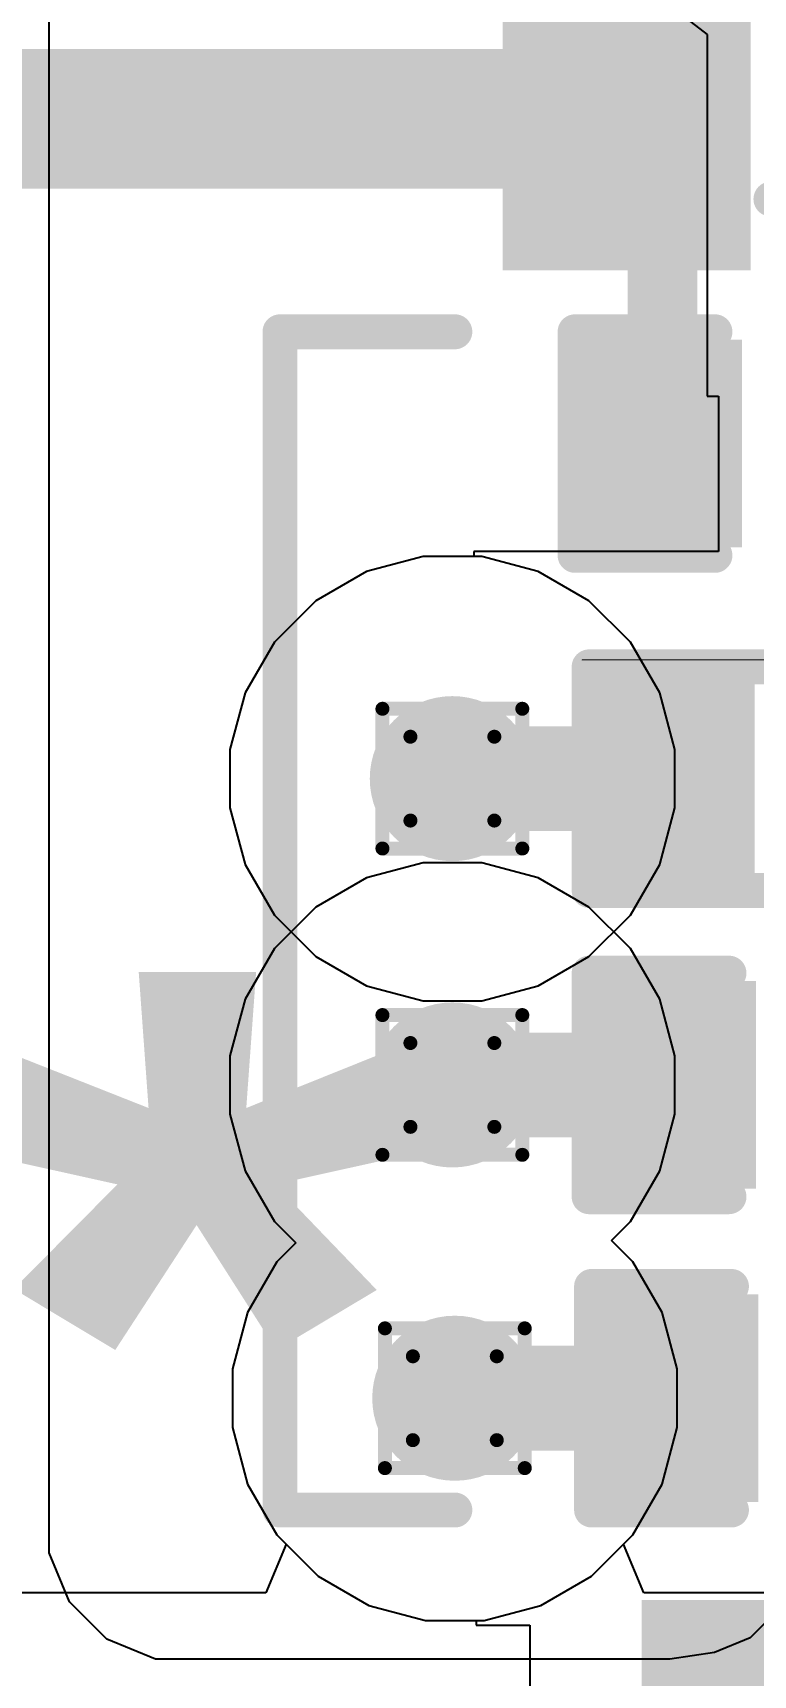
# Model space of a CAD drawing. Header units: inches. Extents: x -5 to 230, y -4 to 159.
# Drawn here: x 14.47 to 17.09, y 29.84 to 35.81 of the extents above; entities that cross this region are included whole.
import ezdxf

# ---------------------------------------------------------------- set-up
doc = ezdxf.new("R2010")
doc.units = ezdxf.units.IN
for name, color, linetype in [('Bottom Layer', 5, 'Continuous'), ('Drill Drawing', 1, 'Continuous'), ('Layer 1', 16, 'Continuous'), ('Layer 2', 76, 'Continuous'), ('Top Layer', 1, 'Continuous'), ('Top Overlay', 2, 'Continuous'), ('Top Paste', 8, 'Continuous'), ('Top Solder', 216, 'Continuous'), ('Via Holes', 16, 'Continuous')]:
    doc.layers.add(name, color=color, linetype=linetype)
doc.styles.add('Arial Black_Bold', font='', dxfattribs={"height": 0.2})
doc.styles.get('Arial Black_Bold').set_extended_font_data('Arial Black', bold=True)

# ---------------------------------------------------------------- blocks, each defined once
blk = doc.blocks.new('SMD2016_4P_48')
at = {"layer": 'Top Layer'}
for points in [[(-1.25, 0.1999), (-1.25, 0.9999), (-0.2501, 0.9999), (-0.2501, 0.1999)], [(0.2501, 0.2), (0.2501, 1), (1.2501, 1), (1.2501, 0.2)], [(-1.2499, -1), (-1.2499, -0.2), (-0.2499, -0.2), (-0.2499, -1)], [(0.2501, -0.9999), (0.2501, -0.1999), (1.2501, -0.1999), (1.2501, -0.9999)]]:
    blk.add_hatch(color=1, dxfattribs=at).paths.add_polyline_path(points)
at = {"layer": 'Top Paste'}
for points in [[(-1.25, 0.1999), (-1.25, 0.9999), (-0.2501, 0.9999), (-0.2501, 0.1999)], [(0.2501, 0.2), (0.2501, 1), (1.2501, 1), (1.2501, 0.2)], [(-1.2499, -1), (-1.2499, -0.2), (-0.2499, -0.2), (-0.2499, -1)], [(0.2501, -0.9999), (0.2501, -0.1999), (1.2501, -0.1999), (1.2501, -0.9999)]]:
    blk.add_hatch(color=8, dxfattribs=at).paths.add_polyline_path(points)
at = {"layer": 'Top Solder'}
for points in [[(-1.3008, 0.1491), (-1.3008, 1.0507), (-0.1993, 1.0507), (-0.1993, 0.1491)], [(0.1993, 0.1492), (0.1993, 1.0508), (1.3009, 1.0508), (1.3009, 0.1492)], [(-1.3007, -1.0508), (-1.3007, -0.1492), (-0.1991, -0.1492), (-0.1991, -1.0508)], [(0.1993, -1.0507), (0.1993, -0.1491), (1.3009, -0.1491), (1.3009, -1.0507)]]:
    blk.add_hatch(color=216, dxfattribs=at).paths.add_polyline_path(points)
at = {"layer": 'Top Overlay'}
for points in [[(0.127, 0.8382, 0.127, 0.127, 0), (-0.127, 0.8382, 0.127, 0.127, 0)], [(-1.0414, -0.0762, 0.127, 0.127, 0), (-1.0414, 0.0762, 0.127, 0.127, 0)], [(1.0414, -0.076, 0.127, 0.127, 0), (1.0414, 0.0764, 0.127, 0.127, 0)], [(-1.3487, -0.5588, 0.127, 0.127, 0), (-1.4249, -0.4826, 0.127, 0.127, 0)], [(-1.4249, -0.635, 0.127, 0.127, 0), (-1.4249, -0.4826, 0.127, 0.127, 0)], [(-1.4249, -0.635, 0.127, 0.127, 0), (-1.3487, -0.5588, 0.127, 0.127, 0)], [(0.1271, -0.8384, 0.127, 0.127, 0), (-0.1269, -0.8384, 0.127, 0.127, 0)]]:
    blk.add_lwpolyline(points, format="xyseb", dxfattribs=at)
for points in [[(-0.1588, 0.8382, 0.0635, 0.0635, 1), (-0.0952, 0.8382, 0.0635, 0.0635, 1)], [(0.0952, 0.8382, 0.0635, 0.0635, 1), (0.1588, 0.8382, 0.0635, 0.0635, 1)], [(-1.0732, 0.0762, 0.0635, 0.0635, 1), (-1.0096, 0.0762, 0.0635, 0.0635, 1)], [(1.0097, 0.0764, 0.0635, 0.0635, 1), (1.0732, 0.0764, 0.0635, 0.0635, 1)], [(-1.0732, -0.0762, 0.0635, 0.0635, 1), (-1.0096, -0.0762, 0.0635, 0.0635, 1)], [(1.0097, -0.076, 0.0635, 0.0635, 1), (1.0732, -0.076, 0.0635, 0.0635, 1)], [(-1.4566, -0.4826, 0.0635, 0.0635, 1), (-1.3931, -0.4826, 0.0635, 0.0635, 1)], [(-1.4566, -0.4826, 0.0635, 0.0635, 1), (-1.3931, -0.4826, 0.0635, 0.0635, 1)], [(-1.3804, -0.5588, 0.0635, 0.0635, 1), (-1.3169, -0.5588, 0.0635, 0.0635, 1)], [(-1.3804, -0.5588, 0.0635, 0.0635, 1), (-1.3169, -0.5588, 0.0635, 0.0635, 1)], [(-1.4566, -0.635, 0.0635, 0.0635, 1), (-1.3931, -0.635, 0.0635, 0.0635, 1)], [(-1.4566, -0.635, 0.0635, 0.0635, 1), (-1.3931, -0.635, 0.0635, 0.0635, 1)], [(-0.1586, -0.8384, 0.0635, 0.0635, 1), (-0.0951, -0.8384, 0.0635, 0.0635, 1)], [(0.0954, -0.8384, 0.0635, 0.0635, 1), (0.1589, -0.8384, 0.0635, 0.0635, 1)]]:
    blk.add_lwpolyline(points, format="xyseb", close=True, dxfattribs=at)
blk = doc.blocks.new('R___0402_172')
at = {"layer": 'Top Layer'}
for points in [[(-0.6985, -0.3175), (-0.6985, 0.3175), (-0.2413, 0.3175), (-0.2413, -0.3175)], [(0.2413, -0.3175), (0.2413, 0.3175), (0.6985, 0.3175), (0.6985, -0.3175)]]:
    blk.add_hatch(color=1, dxfattribs=at).paths.add_polyline_path(points)
at = {"layer": 'Top Paste'}
for points in [[(-0.6985, -0.3175), (-0.6985, 0.3175), (-0.2413, 0.3175), (-0.2413, -0.3175)], [(0.2413, -0.3175), (0.2413, 0.3175), (0.6985, 0.3175), (0.6985, -0.3175)]]:
    blk.add_hatch(color=8, dxfattribs=at).paths.add_polyline_path(points)
at = {"layer": 'Top Solder'}
for points in [[(-0.7535, -0.3725), (-0.7535, 0.3725), (-0.1863, 0.3725), (-0.1863, -0.3725)], [(0.1863, -0.3725), (0.1863, 0.3725), (0.7535, 0.3725), (0.7535, -0.3725)]]:
    blk.add_hatch(color=216, dxfattribs=at).paths.add_polyline_path(points)
at = {"layer": 'Top Overlay'}
for points in [[(0.7874, 0.4064, 0.127, 0.127, 0), (-0.7874, 0.4064, 0.127, 0.127, 0)], [(-0.7874, 0.4064, 0.127, 0.127, 0), (-0.7874, -0.4064, 0.127, 0.127, 0)], [(0.7874, 0.4064, 0.127, 0.127, 0), (0.7874, -0.4064, 0.127, 0.127, 0)], [(0.7874, -0.4064, 0.127, 0.127, 0), (-0.7874, -0.4064, 0.127, 0.127, 0)], [(0.8128, -0.4318, 0.00323, 0.00323, 0), (-0.8128, -0.4318, 0.00323, 0.00323, 0)]]:
    blk.add_lwpolyline(points, format="xyseb", dxfattribs=at)
for points in [[(-0.8191, 0.4064, 0.0635, 0.0635, 1), (-0.7556, 0.4064, 0.0635, 0.0635, 1)], [(-0.8191, 0.4064, 0.0635, 0.0635, 1), (-0.7556, 0.4064, 0.0635, 0.0635, 1)], [(0.7556, 0.4064, 0.0635, 0.0635, 1), (0.8191, 0.4064, 0.0635, 0.0635, 1)], [(0.7556, 0.4064, 0.0635, 0.0635, 1), (0.8191, 0.4064, 0.0635, 0.0635, 1)], [(-0.8191, -0.4064, 0.0635, 0.0635, 1), (-0.7556, -0.4064, 0.0635, 0.0635, 1)], [(-0.8191, -0.4064, 0.0635, 0.0635, 1), (-0.7556, -0.4064, 0.0635, 0.0635, 1)], [(0.7556, -0.4064, 0.0635, 0.0635, 1), (0.8191, -0.4064, 0.0635, 0.0635, 1)], [(0.7556, -0.4064, 0.0635, 0.0635, 1), (0.8191, -0.4064, 0.0635, 0.0635, 1)], [(-0.8136, -0.4318, 0.00161, 0.00161, 1), (-0.812, -0.4318, 0.00161, 0.00161, 1)], [(0.812, -0.4318, 0.00161, 0.00161, 1), (0.8136, -0.4318, 0.00161, 0.00161, 1)]]:
    blk.add_lwpolyline(points, format="xyseb", close=True, dxfattribs=at)
blk = doc.blocks.new('I___0805_191')
at = {"layer": 'Top Layer'}
for points in [[(-1.6, 0.66), (-0.4, 0.66), (-0.4, -0.66), (-1.6, -0.66)], [(0.4, 0.66), (1.6, 0.66), (1.6, -0.66), (0.4, -0.66)]]:
    blk.add_hatch(color=1, dxfattribs=at).paths.add_polyline_path(points)
at = {"layer": 'Top Paste'}
for points in [[(-1.6, 0.66), (-0.4, 0.66), (-0.4, -0.66), (-1.6, -0.66)], [(0.4, 0.66), (1.6, 0.66), (1.6, -0.66), (0.4, -0.66)]]:
    blk.add_hatch(color=8, dxfattribs=at).paths.add_polyline_path(points)
at = {"layer": 'Top Solder'}
for points in [[(-1.7016, 0.7616), (-0.2984, 0.7616), (-0.2984, -0.7616), (-1.7016, -0.7616)], [(0.2984, 0.7616), (1.7016, 0.7616), (1.7016, -0.7616), (0.2984, -0.7616)]]:
    blk.add_hatch(color=216, dxfattribs=at).paths.add_polyline_path(points)
at = {"layer": 'Top Overlay'}
for points in [[(-0.254, 0.6858, 0.127, 0.127, 0), (0.254, 0.6858, 0.127, 0.127, 0)], [(-0.254, -0.6858, 0.127, 0.127, 0), (0.254, -0.6858, 0.127, 0.127, 0)]]:
    blk.add_lwpolyline(points, format="xyseb", dxfattribs=at)
for points in [[(-0.2857, 0.6858, 0.0635, 0.0635, 1), (-0.2223, 0.6858, 0.0635, 0.0635, 1)], [(0.2223, 0.6858, 0.0635, 0.0635, 1), (0.2857, 0.6858, 0.0635, 0.0635, 1)], [(-0.2857, -0.6858, 0.0635, 0.0635, 1), (-0.2223, -0.6858, 0.0635, 0.0635, 1)], [(0.2223, -0.6858, 0.0635, 0.0635, 1), (0.2857, -0.6858, 0.0635, 0.0635, 1)]]:
    blk.add_lwpolyline(points, format="xyseb", close=True, dxfattribs=at)
blk = doc.blocks.new('C___0402_235')
at = {"layer": 'Top Layer'}
for points in [[(-0.6985, -0.3175), (-0.6985, 0.3175), (-0.2413, 0.3175), (-0.2413, -0.3175)], [(0.2413, -0.3175), (0.2413, 0.3175), (0.6985, 0.3175), (0.6985, -0.3175)]]:
    blk.add_hatch(color=1, dxfattribs=at).paths.add_polyline_path(points)
at = {"layer": 'Top Paste'}
for points in [[(-0.6985, -0.3175), (-0.6985, 0.3175), (-0.2413, 0.3175), (-0.2413, -0.3175)], [(0.2413, -0.3175), (0.2413, 0.3175), (0.6985, 0.3175), (0.6985, -0.3175)]]:
    blk.add_hatch(color=8, dxfattribs=at).paths.add_polyline_path(points)
at = {"layer": 'Top Solder'}
for points in [[(-0.7585, -0.3775), (-0.7585, 0.3775), (-0.1813, 0.3775), (-0.1813, -0.3775)], [(0.1813, -0.3775), (0.1813, 0.3775), (0.7585, 0.3775), (0.7585, -0.3775)]]:
    blk.add_hatch(color=216, dxfattribs=at).paths.add_polyline_path(points)
at = {"layer": 'Top Overlay'}
for points in [[(-0.7874, -0.4064, 0.127, 0.127, 0), (-0.7874, 0.4064, 0.127, 0.127, 0)], [(-0.7874, 0.4064, 0.127, 0.127, 0), (-0.2794, 0.4064, 0.127, 0.127, 0)], [(0.2794, 0.4064, 0.127, 0.127, 0), (0.7874, 0.4064, 0.127, 0.127, 0)], [(0.7874, -0.4064, 0.127, 0.127, 0), (0.7874, 0.4064, 0.127, 0.127, 0)], [(-0.7874, -0.4064, 0.127, 0.127, 0), (-0.2794, -0.4064, 0.127, 0.127, 0)], [(0.2794, -0.4064, 0.127, 0.127, 0), (0.7874, -0.4064, 0.127, 0.127, 0)]]:
    blk.add_lwpolyline(points, format="xyseb", dxfattribs=at)
for points in [[(-0.8191, 0.4064, 0.0635, 0.0635, 1), (-0.7556, 0.4064, 0.0635, 0.0635, 1)], [(-0.8191, 0.4064, 0.0635, 0.0635, 1), (-0.7556, 0.4064, 0.0635, 0.0635, 1)], [(-0.3111, 0.4064, 0.0635, 0.0635, 1), (-0.2477, 0.4064, 0.0635, 0.0635, 1)], [(0.2477, 0.4064, 0.0635, 0.0635, 1), (0.3111, 0.4064, 0.0635, 0.0635, 1)], [(0.7556, 0.4064, 0.0635, 0.0635, 1), (0.8191, 0.4064, 0.0635, 0.0635, 1)], [(0.7556, 0.4064, 0.0635, 0.0635, 1), (0.8191, 0.4064, 0.0635, 0.0635, 1)], [(-0.8191, -0.4064, 0.0635, 0.0635, 1), (-0.7556, -0.4064, 0.0635, 0.0635, 1)], [(-0.8191, -0.4064, 0.0635, 0.0635, 1), (-0.7556, -0.4064, 0.0635, 0.0635, 1)], [(-0.3111, -0.4064, 0.0635, 0.0635, 1), (-0.2477, -0.4064, 0.0635, 0.0635, 1)], [(0.2477, -0.4064, 0.0635, 0.0635, 1), (0.3111, -0.4064, 0.0635, 0.0635, 1)], [(0.7556, -0.4064, 0.0635, 0.0635, 1), (0.8191, -0.4064, 0.0635, 0.0635, 1)], [(0.7556, -0.4064, 0.0635, 0.0635, 1), (0.8191, -0.4064, 0.0635, 0.0635, 1)]]:
    blk.add_lwpolyline(points, format="xyseb", close=True, dxfattribs=at)
blk = doc.blocks.new('C___0402_240')
at = {"layer": 'Top Layer'}
for points in [[(-0.6985, -0.3175), (-0.6985, 0.3175), (-0.2413, 0.3175), (-0.2413, -0.3175)], [(0.2413, -0.3175), (0.2413, 0.3175), (0.6985, 0.3175), (0.6985, -0.3175)]]:
    blk.add_hatch(color=1, dxfattribs=at).paths.add_polyline_path(points)
at = {"layer": 'Top Paste'}
for points in [[(-0.6985, -0.3175), (-0.6985, 0.3175), (-0.2413, 0.3175), (-0.2413, -0.3175)], [(0.2413, -0.3175), (0.2413, 0.3175), (0.6985, 0.3175), (0.6985, -0.3175)]]:
    blk.add_hatch(color=8, dxfattribs=at).paths.add_polyline_path(points)
at = {"layer": 'Top Solder'}
for points in [[(-0.7585, -0.3775), (-0.7585, 0.3775), (-0.1813, 0.3775), (-0.1813, -0.3775)], [(0.1813, -0.3775), (0.1813, 0.3775), (0.7585, 0.3775), (0.7585, -0.3775)]]:
    blk.add_hatch(color=216, dxfattribs=at).paths.add_polyline_path(points)
at = {"layer": 'Top Overlay'}
for points in [[(-0.7874, -0.4064, 0.127, 0.127, 0), (-0.7874, 0.4064, 0.127, 0.127, 0)], [(-0.7874, 0.4064, 0.127, 0.127, 0), (-0.2794, 0.4064, 0.127, 0.127, 0)], [(0.2794, 0.4064, 0.127, 0.127, 0), (0.7874, 0.4064, 0.127, 0.127, 0)], [(0.7874, -0.4064, 0.127, 0.127, 0), (0.7874, 0.4064, 0.127, 0.127, 0)], [(-0.7874, -0.4064, 0.127, 0.127, 0), (-0.2794, -0.4064, 0.127, 0.127, 0)], [(0.2794, -0.4064, 0.127, 0.127, 0), (0.7874, -0.4064, 0.127, 0.127, 0)]]:
    blk.add_lwpolyline(points, format="xyseb", dxfattribs=at)
for points in [[(-0.8191, 0.4064, 0.0635, 0.0635, 1), (-0.7556, 0.4064, 0.0635, 0.0635, 1)], [(-0.8191, 0.4064, 0.0635, 0.0635, 1), (-0.7556, 0.4064, 0.0635, 0.0635, 1)], [(-0.3111, 0.4064, 0.0635, 0.0635, 1), (-0.2477, 0.4064, 0.0635, 0.0635, 1)], [(0.2477, 0.4064, 0.0635, 0.0635, 1), (0.3111, 0.4064, 0.0635, 0.0635, 1)], [(0.7556, 0.4064, 0.0635, 0.0635, 1), (0.8191, 0.4064, 0.0635, 0.0635, 1)], [(0.7556, 0.4064, 0.0635, 0.0635, 1), (0.8191, 0.4064, 0.0635, 0.0635, 1)], [(-0.8191, -0.4064, 0.0635, 0.0635, 1), (-0.7556, -0.4064, 0.0635, 0.0635, 1)], [(-0.8191, -0.4064, 0.0635, 0.0635, 1), (-0.7556, -0.4064, 0.0635, 0.0635, 1)], [(-0.3111, -0.4064, 0.0635, 0.0635, 1), (-0.2477, -0.4064, 0.0635, 0.0635, 1)], [(0.2477, -0.4064, 0.0635, 0.0635, 1), (0.3111, -0.4064, 0.0635, 0.0635, 1)], [(0.7556, -0.4064, 0.0635, 0.0635, 1), (0.8191, -0.4064, 0.0635, 0.0635, 1)], [(0.7556, -0.4064, 0.0635, 0.0635, 1), (0.8191, -0.4064, 0.0635, 0.0635, 1)]]:
    blk.add_lwpolyline(points, format="xyseb", close=True, dxfattribs=at)
blk = doc.blocks.new('C___0402_241')
at = {"layer": 'Top Layer'}
for points in [[(-0.6985, -0.3175), (-0.6985, 0.3175), (-0.2413, 0.3175), (-0.2413, -0.3175)], [(0.2413, -0.3175), (0.2413, 0.3175), (0.6985, 0.3175), (0.6985, -0.3175)]]:
    blk.add_hatch(color=1, dxfattribs=at).paths.add_polyline_path(points)
at = {"layer": 'Top Paste'}
for points in [[(-0.6985, -0.3175), (-0.6985, 0.3175), (-0.2413, 0.3175), (-0.2413, -0.3175)], [(0.2413, -0.3175), (0.2413, 0.3175), (0.6985, 0.3175), (0.6985, -0.3175)]]:
    blk.add_hatch(color=8, dxfattribs=at).paths.add_polyline_path(points)
at = {"layer": 'Top Solder'}
for points in [[(-0.7585, -0.3775), (-0.7585, 0.3775), (-0.1813, 0.3775), (-0.1813, -0.3775)], [(0.1813, -0.3775), (0.1813, 0.3775), (0.7585, 0.3775), (0.7585, -0.3775)]]:
    blk.add_hatch(color=216, dxfattribs=at).paths.add_polyline_path(points)
at = {"layer": 'Top Overlay'}
for points in [[(-0.7874, -0.4064, 0.127, 0.127, 0), (-0.7874, 0.4064, 0.127, 0.127, 0)], [(-0.7874, 0.4064, 0.127, 0.127, 0), (-0.2794, 0.4064, 0.127, 0.127, 0)], [(0.2794, 0.4064, 0.127, 0.127, 0), (0.7874, 0.4064, 0.127, 0.127, 0)], [(0.7874, -0.4064, 0.127, 0.127, 0), (0.7874, 0.4064, 0.127, 0.127, 0)], [(-0.7874, -0.4064, 0.127, 0.127, 0), (-0.2794, -0.4064, 0.127, 0.127, 0)], [(0.2794, -0.4064, 0.127, 0.127, 0), (0.7874, -0.4064, 0.127, 0.127, 0)]]:
    blk.add_lwpolyline(points, format="xyseb", dxfattribs=at)
for points in [[(-0.8191, 0.4064, 0.0635, 0.0635, 1), (-0.7556, 0.4064, 0.0635, 0.0635, 1)], [(-0.8191, 0.4064, 0.0635, 0.0635, 1), (-0.7556, 0.4064, 0.0635, 0.0635, 1)], [(-0.3111, 0.4064, 0.0635, 0.0635, 1), (-0.2477, 0.4064, 0.0635, 0.0635, 1)], [(0.2477, 0.4064, 0.0635, 0.0635, 1), (0.3111, 0.4064, 0.0635, 0.0635, 1)], [(0.7556, 0.4064, 0.0635, 0.0635, 1), (0.8191, 0.4064, 0.0635, 0.0635, 1)], [(0.7556, 0.4064, 0.0635, 0.0635, 1), (0.8191, 0.4064, 0.0635, 0.0635, 1)], [(-0.8191, -0.4064, 0.0635, 0.0635, 1), (-0.7556, -0.4064, 0.0635, 0.0635, 1)], [(-0.8191, -0.4064, 0.0635, 0.0635, 1), (-0.7556, -0.4064, 0.0635, 0.0635, 1)], [(-0.3111, -0.4064, 0.0635, 0.0635, 1), (-0.2477, -0.4064, 0.0635, 0.0635, 1)], [(0.2477, -0.4064, 0.0635, 0.0635, 1), (0.3111, -0.4064, 0.0635, 0.0635, 1)], [(0.7556, -0.4064, 0.0635, 0.0635, 1), (0.8191, -0.4064, 0.0635, 0.0635, 1)], [(0.7556, -0.4064, 0.0635, 0.0635, 1), (0.8191, -0.4064, 0.0635, 0.0635, 1)]]:
    blk.add_lwpolyline(points, format="xyseb", close=True, dxfattribs=at)

msp = doc.modelspace()

# ---------------------------------------------------------------- hatches: boundary and pattern name
at = {"layer": 'Bottom Layer'}
h = msp.add_hatch(color=5, dxfattribs=at)
edge = h.paths.add_edge_path()
edge.add_arc((15.9931, 33.0972), 0.3, 0, 360)
h = msp.add_hatch(color=5, dxfattribs=at)
edge = h.paths.add_edge_path()
edge.add_arc((15.9931, 31.9837), 0.3, 0, 360)
h = msp.add_hatch(color=5, dxfattribs=at)
edge = h.paths.add_edge_path()
edge.add_arc((16.002, 30.8448), 0.3, 0, 360)
at = {"layer": 'Layer 1'}
h = msp.add_hatch(color=16, dxfattribs=at)
edge = h.paths.add_edge_path()
edge.add_arc((15.9931, 33.0972), 0.3, 0, 360)
h = msp.add_hatch(color=16, dxfattribs=at)
edge = h.paths.add_edge_path()
edge.add_arc((15.9931, 31.9837), 0.3, 0, 360)
h = msp.add_hatch(color=16, dxfattribs=at)
edge = h.paths.add_edge_path()
edge.add_arc((16.002, 30.8448), 0.3, 0, 360)
at = {"layer": 'Layer 2'}
h = msp.add_hatch(color=76, dxfattribs=at)
edge = h.paths.add_edge_path()
edge.add_arc((15.9931, 33.0972), 0.3, 0, 360)
h = msp.add_hatch(color=76, dxfattribs=at)
edge = h.paths.add_edge_path()
edge.add_arc((15.9931, 31.9837), 0.3, 0, 360)
h = msp.add_hatch(color=76, dxfattribs=at)
edge = h.paths.add_edge_path()
edge.add_arc((16.002, 30.8448), 0.3, 0, 360)
at = {"layer": 'Top Layer'}
h = msp.add_hatch(color=1, dxfattribs=at)
edge = h.paths.add_edge_path()
edge.add_arc((15.9931, 33.0972), 0.3, 0, 360)
h = msp.add_hatch(color=1, dxfattribs=at)
edge = h.paths.add_edge_path()
edge.add_arc((15.9931, 31.9837), 0.3, 0, 360)
h = msp.add_hatch(color=1, dxfattribs=at)
edge = h.paths.add_edge_path()
edge.add_arc((16.002, 30.8448), 0.3, 0, 360)
at = {"layer": 'Via Holes'}
h = msp.add_hatch(color=7, dxfattribs=at)
edge = h.paths.add_edge_path()
edge.add_arc((15.9931, 33.0972), 0.15, 0, 360)
h = msp.add_hatch(color=7, dxfattribs=at)
edge = h.paths.add_edge_path()
edge.add_arc((15.9931, 31.9837), 0.15, 0, 360)
h = msp.add_hatch(color=7, dxfattribs=at)
edge = h.paths.add_edge_path()
edge.add_arc((16.002, 30.8448), 0.15, 0, 360)

# ---------------------------------------------------------------- linework, layer by layer
at = {"layer": 'Bottom Layer'}
for p, q in [((15.8867, 33.9052), (15.6812, 33.8501)), ((16.0995, 33.9052), (15.8867, 33.9052)), ((16.305, 33.8501), (16.0995, 33.9052)), ((15.6812, 33.8501), (15.497, 33.7438)), ((16.4892, 33.7438), (16.305, 33.8501)), ((15.497, 33.7438), (15.3466, 33.5933)), ((16.6397, 33.5933), (16.4892, 33.7438)), ((15.3466, 33.5933), (15.2402, 33.4091)), ((16.7461, 33.4091), (16.6397, 33.5933)), ((15.2402, 33.4091), (15.1851, 33.2036)), ((16.8011, 33.2036), (16.7461, 33.4091)), ((15.1851, 33.2036), (15.1851, 32.9908)), ((16.8011, 32.9908), (16.8011, 33.2036)), ((15.1851, 32.9908), (15.2402, 32.7853)), ((16.7461, 32.7853), (16.8011, 32.9908)), ((15.2402, 32.7853), (15.3466, 32.6011)), ((16.6397, 32.6011), (16.7461, 32.7853)), ((15.3466, 32.6011), (15.4072, 32.5404)), ((16.5791, 32.5404), (16.6397, 32.6011)), ((15.4072, 32.5404), (15.3466, 32.4798)), ((16.6397, 32.4798), (16.5791, 32.5404)), ((15.3466, 32.4798), (15.2402, 32.2956)), ((16.7461, 32.2956), (16.6397, 32.4798)), ((15.2402, 32.2956), (15.1851, 32.0901)), ((16.8011, 32.0901), (16.7461, 32.2956)), ((15.1851, 32.0901), (15.1851, 31.8773)), ((16.8011, 31.8773), (16.8011, 32.0901)), ((15.1851, 31.8773), (15.2402, 31.6718)), ((16.7461, 31.6718), (16.8011, 31.8773)), ((15.2402, 31.6718), (15.3466, 31.4876)), ((16.6397, 31.4876), (16.7461, 31.6718)), ((15.3466, 31.4876), (15.4243, 31.4098)), ((16.5708, 31.4187), (16.6397, 31.4876)), ((15.4243, 31.4098), (15.3554, 31.3409)), ((16.6486, 31.3409), (16.5708, 31.4187)), ((15.3554, 31.3409), (15.2491, 31.1567)), ((16.7549, 31.1567), (16.6486, 31.3409)), ((15.2491, 31.1567), (15.194, 30.9512)), ((16.81, 30.9512), (16.7549, 31.1567)), ((15.194, 30.9512), (15.194, 30.7384)), ((16.81, 30.7384), (16.81, 30.9512)), ((15.194, 30.7384), (15.2491, 30.5329)), ((16.7549, 30.5329), (16.81, 30.7384)), ((15.2491, 30.5329), (15.3554, 30.3487)), ((16.6486, 30.3487), (16.7549, 30.5329)), ((15.3554, 30.3487), (15.3895, 30.3146)), ((16.6145, 30.3146), (16.6486, 30.3487)), ((15.3895, 30.3146), (15.3158, 30.1368)), ((16.6882, 30.1368), (16.6145, 30.3146)), ((15.3158, 30.1368), (13.2797, 30.1368)), ((21.6717, 30.1368), (16.6882, 30.1368))]:
    msp.add_line(p, q, dxfattribs=at)
at = {"layer": 'Drill Drawing'}
for points in [[(15.7391, 33.3512, 0.0508, 0.0508, 0), (16.2471, 33.3512, 0.0508, 0.0508, 0)], [(15.7391, 32.8432, 0.0508, 0.0508, 0), (15.7391, 33.3512, 0.0508, 0.0508, 0)], [(16.2471, 32.8432, 0.0508, 0.0508, 0), (16.2471, 33.3512, 0.0508, 0.0508, 0)], [(15.8407, 33.2496, 0.0508, 0.0508, 0), (16.1455, 33.2496, 0.0508, 0.0508, 0)], [(15.8407, 32.9448, 0.0508, 0.0508, 0), (15.8407, 33.2496, 0.0508, 0.0508, 0)], [(16.1455, 32.9448, 0.0508, 0.0508, 0), (16.1455, 33.2496, 0.0508, 0.0508, 0)], [(15.8407, 32.9448, 0.0508, 0.0508, 0), (16.1455, 32.9448, 0.0508, 0.0508, 0)], [(15.7391, 32.8432, 0.0508, 0.0508, 0), (16.2471, 32.8432, 0.0508, 0.0508, 0)], [(15.7391, 32.2377, 0.0508, 0.0508, 0), (16.2471, 32.2377, 0.0508, 0.0508, 0)], [(15.7391, 31.7297, 0.0508, 0.0508, 0), (15.7391, 32.2377, 0.0508, 0.0508, 0)], [(16.2471, 31.7297, 0.0508, 0.0508, 0), (16.2471, 32.2377, 0.0508, 0.0508, 0)], [(15.8407, 32.1361, 0.0508, 0.0508, 0), (16.1455, 32.1361, 0.0508, 0.0508, 0)], [(15.8407, 31.8313, 0.0508, 0.0508, 0), (15.8407, 32.1361, 0.0508, 0.0508, 0)], [(16.1455, 31.8313, 0.0508, 0.0508, 0), (16.1455, 32.1361, 0.0508, 0.0508, 0)], [(15.8407, 31.8313, 0.0508, 0.0508, 0), (16.1455, 31.8313, 0.0508, 0.0508, 0)], [(15.7391, 31.7297, 0.0508, 0.0508, 0), (16.2471, 31.7297, 0.0508, 0.0508, 0)], [(15.748, 31.0988, 0.0508, 0.0508, 0), (16.256, 31.0988, 0.0508, 0.0508, 0)], [(15.748, 30.5908, 0.0508, 0.0508, 0), (15.748, 31.0988, 0.0508, 0.0508, 0)], [(16.256, 30.5908, 0.0508, 0.0508, 0), (16.256, 31.0988, 0.0508, 0.0508, 0)], [(15.8496, 30.9972, 0.0508, 0.0508, 0), (16.1544, 30.9972, 0.0508, 0.0508, 0)], [(15.8496, 30.6924, 0.0508, 0.0508, 0), (15.8496, 30.9972, 0.0508, 0.0508, 0)], [(16.1544, 30.6924, 0.0508, 0.0508, 0), (16.1544, 30.9972, 0.0508, 0.0508, 0)], [(15.8496, 30.6924, 0.0508, 0.0508, 0), (16.1544, 30.6924, 0.0508, 0.0508, 0)], [(15.748, 30.5908, 0.0508, 0.0508, 0), (16.256, 30.5908, 0.0508, 0.0508, 0)]]:
    msp.add_lwpolyline(points, format="xyseb", dxfattribs=at)
for points in [[(15.7264, 33.3512, 0.0254, 0.0254, 1), (15.7518, 33.3512, 0.0254, 0.0254, 1)], [(15.7264, 33.3512, 0.0254, 0.0254, 1), (15.7518, 33.3512, 0.0254, 0.0254, 1)], [(16.2344, 33.3512, 0.0254, 0.0254, 1), (16.2598, 33.3512, 0.0254, 0.0254, 1)], [(16.2344, 33.3512, 0.0254, 0.0254, 1), (16.2598, 33.3512, 0.0254, 0.0254, 1)], [(15.828, 33.2496, 0.0254, 0.0254, 1), (15.8534, 33.2496, 0.0254, 0.0254, 1)], [(15.828, 33.2496, 0.0254, 0.0254, 1), (15.8534, 33.2496, 0.0254, 0.0254, 1)], [(16.1328, 33.2496, 0.0254, 0.0254, 1), (16.1582, 33.2496, 0.0254, 0.0254, 1)], [(16.1328, 33.2496, 0.0254, 0.0254, 1), (16.1582, 33.2496, 0.0254, 0.0254, 1)], [(15.828, 32.9448, 0.0254, 0.0254, 1), (15.8534, 32.9448, 0.0254, 0.0254, 1)], [(15.828, 32.9448, 0.0254, 0.0254, 1), (15.8534, 32.9448, 0.0254, 0.0254, 1)], [(16.1328, 32.9448, 0.0254, 0.0254, 1), (16.1582, 32.9448, 0.0254, 0.0254, 1)], [(16.1328, 32.9448, 0.0254, 0.0254, 1), (16.1582, 32.9448, 0.0254, 0.0254, 1)], [(15.7264, 32.8432, 0.0254, 0.0254, 1), (15.7518, 32.8432, 0.0254, 0.0254, 1)], [(15.7264, 32.8432, 0.0254, 0.0254, 1), (15.7518, 32.8432, 0.0254, 0.0254, 1)], [(16.2344, 32.8432, 0.0254, 0.0254, 1), (16.2598, 32.8432, 0.0254, 0.0254, 1)], [(16.2344, 32.8432, 0.0254, 0.0254, 1), (16.2598, 32.8432, 0.0254, 0.0254, 1)], [(15.7264, 32.2377, 0.0254, 0.0254, 1), (15.7518, 32.2377, 0.0254, 0.0254, 1)], [(15.7264, 32.2377, 0.0254, 0.0254, 1), (15.7518, 32.2377, 0.0254, 0.0254, 1)], [(16.2344, 32.2377, 0.0254, 0.0254, 1), (16.2598, 32.2377, 0.0254, 0.0254, 1)], [(16.2344, 32.2377, 0.0254, 0.0254, 1), (16.2598, 32.2377, 0.0254, 0.0254, 1)], [(15.828, 32.1361, 0.0254, 0.0254, 1), (15.8534, 32.1361, 0.0254, 0.0254, 1)], [(15.828, 32.1361, 0.0254, 0.0254, 1), (15.8534, 32.1361, 0.0254, 0.0254, 1)], [(16.1328, 32.1361, 0.0254, 0.0254, 1), (16.1582, 32.1361, 0.0254, 0.0254, 1)], [(16.1328, 32.1361, 0.0254, 0.0254, 1), (16.1582, 32.1361, 0.0254, 0.0254, 1)], [(15.828, 31.8313, 0.0254, 0.0254, 1), (15.8534, 31.8313, 0.0254, 0.0254, 1)], [(15.828, 31.8313, 0.0254, 0.0254, 1), (15.8534, 31.8313, 0.0254, 0.0254, 1)], [(16.1328, 31.8313, 0.0254, 0.0254, 1), (16.1582, 31.8313, 0.0254, 0.0254, 1)], [(16.1328, 31.8313, 0.0254, 0.0254, 1), (16.1582, 31.8313, 0.0254, 0.0254, 1)], [(15.7264, 31.7297, 0.0254, 0.0254, 1), (15.7518, 31.7297, 0.0254, 0.0254, 1)], [(15.7264, 31.7297, 0.0254, 0.0254, 1), (15.7518, 31.7297, 0.0254, 0.0254, 1)], [(16.2344, 31.7297, 0.0254, 0.0254, 1), (16.2598, 31.7297, 0.0254, 0.0254, 1)], [(16.2344, 31.7297, 0.0254, 0.0254, 1), (16.2598, 31.7297, 0.0254, 0.0254, 1)], [(15.7353, 31.0988, 0.0254, 0.0254, 1), (15.7607, 31.0988, 0.0254, 0.0254, 1)], [(15.7353, 31.0988, 0.0254, 0.0254, 1), (15.7607, 31.0988, 0.0254, 0.0254, 1)], [(16.2433, 31.0988, 0.0254, 0.0254, 1), (16.2687, 31.0988, 0.0254, 0.0254, 1)], [(16.2433, 31.0988, 0.0254, 0.0254, 1), (16.2687, 31.0988, 0.0254, 0.0254, 1)], [(15.8369, 30.9972, 0.0254, 0.0254, 1), (15.8623, 30.9972, 0.0254, 0.0254, 1)], [(15.8369, 30.9972, 0.0254, 0.0254, 1), (15.8623, 30.9972, 0.0254, 0.0254, 1)], [(16.1417, 30.9972, 0.0254, 0.0254, 1), (16.1671, 30.9972, 0.0254, 0.0254, 1)], [(16.1417, 30.9972, 0.0254, 0.0254, 1), (16.1671, 30.9972, 0.0254, 0.0254, 1)], [(15.8369, 30.6924, 0.0254, 0.0254, 1), (15.8623, 30.6924, 0.0254, 0.0254, 1)], [(15.8369, 30.6924, 0.0254, 0.0254, 1), (15.8623, 30.6924, 0.0254, 0.0254, 1)], [(16.1417, 30.6924, 0.0254, 0.0254, 1), (16.1671, 30.6924, 0.0254, 0.0254, 1)], [(16.1417, 30.6924, 0.0254, 0.0254, 1), (16.1671, 30.6924, 0.0254, 0.0254, 1)], [(15.7353, 30.5908, 0.0254, 0.0254, 1), (15.7607, 30.5908, 0.0254, 0.0254, 1)], [(15.7353, 30.5908, 0.0254, 0.0254, 1), (15.7607, 30.5908, 0.0254, 0.0254, 1)], [(16.2433, 30.5908, 0.0254, 0.0254, 1), (16.2687, 30.5908, 0.0254, 0.0254, 1)], [(16.2433, 30.5908, 0.0254, 0.0254, 1), (16.2687, 30.5908, 0.0254, 0.0254, 1)]]:
    msp.add_lwpolyline(points, format="xyseb", close=True, dxfattribs=at)
at = {"layer": 'Layer 1'}
for p, q in [((14.5288, 30.3784), (14.5288, 39.9288)), ((15.8867, 33.9052), (15.6812, 33.8501)), ((16.0995, 33.9052), (15.8867, 33.9052)), ((16.305, 33.8501), (16.0995, 33.9052)), ((15.6812, 33.8501), (15.497, 33.7438)), ((16.4892, 33.7438), (16.305, 33.8501)), ((15.497, 33.7438), (15.3466, 33.5933)), ((16.6397, 33.5933), (16.4892, 33.7438)), ((15.3466, 33.5933), (15.2402, 33.4091)), ((16.7461, 33.4091), (16.6397, 33.5933)), ((15.2402, 33.4091), (15.1851, 33.2036)), ((16.8011, 33.2036), (16.7461, 33.4091)), ((15.1851, 33.2036), (15.1851, 32.9908)), ((16.8011, 32.9908), (16.8011, 33.2036)), ((15.1851, 32.9908), (15.2402, 32.7853)), ((16.7461, 32.7853), (16.8011, 32.9908)), ((15.2402, 32.7853), (15.3466, 32.6011)), ((16.6397, 32.6011), (16.7461, 32.7853)), ((15.3466, 32.6011), (15.497, 32.4506)), ((16.4892, 32.4506), (16.6397, 32.6011)), ((15.497, 32.4506), (15.6812, 32.3443)), ((16.305, 32.3443), (16.4892, 32.4506)), ((15.6812, 32.3443), (15.8867, 32.2892)), ((16.0995, 32.2892), (16.305, 32.3443)), ((15.8867, 32.2892), (16.0995, 32.2892)), ((14.5288, 30.2824), (14.5288, 30.3784)), ((14.6023, 30.105), (14.5288, 30.2824)), ((14.738, 29.9693), (14.6023, 30.105)), ((17.219, 30.119), (17.0742, 29.9742)), ((17.0742, 29.9742), (16.9456, 29.9209)), ((14.9154, 29.8958), (14.738, 29.9693)), ((16.9456, 29.9209), (16.7827, 29.8958)), ((16.7826, 29.8958), (14.9154, 29.8958)), ((16.7827, 29.8958), (16.7826, 29.8958)), ((16.7826, 29.8958), (16.7826, 29.8958))]:
    msp.add_line(p, q, dxfattribs=at)
at = {"layer": 'Layer 2'}
for p, q in [((15.8867, 32.7917), (15.6812, 32.7366)), ((16.0995, 32.7917), (15.8867, 32.7917)), ((16.305, 32.7366), (16.0995, 32.7917)), ((15.6812, 32.7366), (15.497, 32.6303)), ((16.4892, 32.6303), (16.305, 32.7366)), ((15.497, 32.6303), (15.3466, 32.4798)), ((16.6397, 32.4798), (16.4892, 32.6303)), ((15.3466, 32.4798), (15.2402, 32.2956)), ((16.7461, 32.2956), (16.6397, 32.4798)), ((15.2402, 32.2956), (15.1851, 32.0901)), ((16.8011, 32.0901), (16.7461, 32.2956)), ((15.1851, 32.0901), (15.1851, 31.8773)), ((16.8011, 31.8773), (16.8011, 32.0901)), ((15.1851, 31.8773), (15.2402, 31.6718)), ((16.7461, 31.6718), (16.8011, 31.8773)), ((15.2402, 31.6718), (15.3466, 31.4876)), ((16.6397, 31.4876), (16.7461, 31.6718)), ((15.3466, 31.4876), (15.4243, 31.4098)), ((16.5708, 31.4187), (16.6397, 31.4876)), ((15.4243, 31.4098), (15.3554, 31.3409)), ((16.6486, 31.3409), (16.5708, 31.4187)), ((15.3554, 31.3409), (15.2491, 31.1567)), ((16.7549, 31.1567), (16.6486, 31.3409)), ((15.2491, 31.1567), (15.194, 30.9512)), ((16.81, 30.9512), (16.7549, 31.1567)), ((15.194, 30.9512), (15.194, 30.7384)), ((16.81, 30.7384), (16.81, 30.9512)), ((15.194, 30.7384), (15.2491, 30.5329)), ((16.7549, 30.5329), (16.81, 30.7384)), ((15.2491, 30.5329), (15.3554, 30.3487)), ((16.6486, 30.3487), (16.7549, 30.5329)), ((15.3554, 30.3487), (15.5059, 30.1982)), ((16.4981, 30.1982), (16.6486, 30.3487)), ((15.5059, 30.1982), (15.6901, 30.0919)), ((16.3139, 30.0919), (16.4981, 30.1982)), ((15.6901, 30.0919), (15.8956, 30.0368)), ((16.1084, 30.0368), (16.3139, 30.0919)), ((15.8956, 30.0368), (16.1084, 30.0368))]:
    msp.add_line(p, q, dxfattribs=at)
at = {"layer": 'Top Layer'}
for p, q in [((16.8127, 35.8831), (16.9182, 35.8021)), ((16.9182, 35.8021), (16.9182, 34.4876)), ((16.9182, 34.4876), (16.9595, 34.4876)), ((16.9595, 34.4876), (16.9595, 33.9227)), ((16.9595, 33.9227), (16.0707, 33.9227)), ((16.0707, 33.9227), (16.0707, 33.9052)), ((15.8867, 33.9052), (15.6812, 33.8501)), ((16.0707, 33.9052), (15.8867, 33.9052)), ((15.6812, 33.8501), (15.497, 33.7438)), ((15.497, 33.7438), (15.3466, 33.5933)), ((15.3466, 33.5933), (15.2402, 33.4091)), ((15.2402, 33.4091), (15.1851, 33.2036)), ((15.1851, 33.2036), (15.1851, 32.9908)), ((15.1851, 32.9908), (15.2402, 32.7853)), ((15.2402, 32.7853), (15.3466, 32.6011)), ((15.3466, 32.6011), (15.4072, 32.5404)), ((15.4072, 32.5404), (15.3466, 32.4798)), ((15.3466, 32.4798), (15.2402, 32.2956)), ((15.2402, 32.2956), (15.1851, 32.0901)), ((15.1851, 32.0901), (15.1851, 31.8773)), ((15.1851, 31.8773), (15.2402, 31.6718)), ((15.2402, 31.6718), (15.3466, 31.4876)), ((15.3466, 31.4876), (15.4243, 31.4098)), ((15.4243, 31.4098), (15.3554, 31.3409)), ((15.3554, 31.3409), (15.2491, 31.1567)), ((15.2491, 31.1567), (15.194, 30.9512)), ((15.194, 30.9512), (15.194, 30.7384)), ((15.194, 30.7384), (15.2491, 30.5329)), ((15.2491, 30.5329), (15.3554, 30.3487)), ((15.3554, 30.3487), (15.5059, 30.1982)), ((15.5059, 30.1982), (15.6901, 30.0919)), ((15.6901, 30.0919), (15.8956, 30.0368)), ((15.8956, 30.0368), (16.0796, 30.0368)), ((16.0796, 30.0368), (16.0796, 30.0193)), ((16.0796, 30.0193), (16.2747, 30.0193)), ((16.2747, 30.0193), (16.2747, 28.1817))]:
    msp.add_line(p, q, dxfattribs=at)
for points in [[(12.0142, 35.4956, 0.508, 0.508, 0), (16.6263, 35.4956, 0.508, 0.508, 0)], [(16.6263, 35.4956, 0.254, 0.254, 0), (16.7563, 35.4956, 0.254, 0.254, 0)], [(16.7563, 34.3153, 0.254, 0.254, 0), (16.7563, 35.4956, 0.254, 0.254, 0)], [(15.9931, 33.0972, 0.381, 0.381, 0), (16.8073, 33.0972, 0.381, 0.381, 0)], [(15.9931, 31.9837, 0.381, 0.381, 0), (16.8073, 31.9837, 0.381, 0.381, 0)], [(16.002, 30.8448, 0.381, 0.381, 0), (16.8162, 30.8448, 0.381, 0.381, 0)]]:
    msp.add_lwpolyline(points, format="xyseb", dxfattribs=at)
for points in [[(16.4993, 35.4956, 0.254, 0.254, 1), (16.7533, 35.4956, 0.254, 0.254, 1)], [(16.5628, 35.4956, 0.127, 0.127, 1), (16.6898, 35.4956, 0.127, 0.127, 1)], [(16.6928, 35.4956, 0.127, 0.127, 1), (16.8198, 35.4956, 0.127, 0.127, 1)], [(16.6928, 35.4956, 0.127, 0.127, 1), (16.8198, 35.4956, 0.127, 0.127, 1)], [(16.6928, 34.3153, 0.127, 0.127, 1), (16.8198, 34.3153, 0.127, 0.127, 1)], [(15.8979, 33.0972, 0.1905, 0.1905, 1), (16.0884, 33.0972, 0.1905, 0.1905, 1)], [(16.712, 33.0972, 0.1905, 0.1905, 1), (16.9025, 33.0972, 0.1905, 0.1905, 1)], [(15.8979, 31.9837, 0.1905, 0.1905, 1), (16.0884, 31.9837, 0.1905, 0.1905, 1)], [(16.712, 31.9837, 0.1905, 0.1905, 1), (16.9025, 31.9837, 0.1905, 0.1905, 1)], [(15.9068, 30.8448, 0.1905, 0.1905, 1), (16.0972, 30.8448, 0.1905, 0.1905, 1)], [(16.7209, 30.8448, 0.1905, 0.1905, 1), (16.9114, 30.8448, 0.1905, 0.1905, 1)]]:
    msp.add_lwpolyline(points, format="xyseb", close=True, dxfattribs=at)
at = {"layer": 'Top Overlay'}
for points in [[(15.367, 34.7217, 0.127, 0.127, 0), (16.002, 34.7217, 0.127, 0.127, 0)], [(15.367, 30.4384, 0.127, 0.127, 0), (15.367, 34.7217, 0.127, 0.127, 0)], [(15.367, 30.4384, 0.127, 0.127, 0), (16.002, 30.4384, 0.127, 0.127, 0)]]:
    msp.add_lwpolyline(points, format="xyseb", dxfattribs=at)
for points in [[(15.3353, 34.7217, 0.0635, 0.0635, 1), (15.3987, 34.7217, 0.0635, 0.0635, 1)], [(15.3353, 34.7217, 0.0635, 0.0635, 1), (15.3987, 34.7217, 0.0635, 0.0635, 1)], [(15.9703, 34.7217, 0.0635, 0.0635, 1), (16.0338, 34.7217, 0.0635, 0.0635, 1)], [(15.3353, 30.4384, 0.0635, 0.0635, 1), (15.3987, 30.4384, 0.0635, 0.0635, 1)], [(15.3353, 30.4384, 0.0635, 0.0635, 1), (15.3987, 30.4384, 0.0635, 0.0635, 1)], [(15.9703, 30.4384, 0.0635, 0.0635, 1), (16.0338, 30.4384, 0.0635, 0.0635, 1)]]:
    msp.add_lwpolyline(points, format="xyseb", close=True, dxfattribs=at)

# ---------------------------------------------------------------- block references
for name, p, rotation in [('SMD2016_4P_48', (17.2262, 36.2457), 270), ('R___0402_172', (17.2772, 33.0972), 180)]:
    msp.add_blockref(name, p, dxfattribs=dict(rotation=rotation))
for name, p in [('C___0402_235', (17.2262, 34.3153)), ('C___0402_240', (17.2772, 31.9837)), ('C___0402_241', (17.2861, 30.8448)), ('I___0805_191', (18.3827, 29.3497))]:
    msp.add_blockref(name, p)

# ---------------------------------------------------------------- texts
at = {"layer": 'Top Overlay', "style": 'Arial Black_Bold'}
msp.add_text('*', height=2.54, dxfattribs=at).set_placement((14.2689, 29.8538))

doc.saveas('drawing.dxf')
